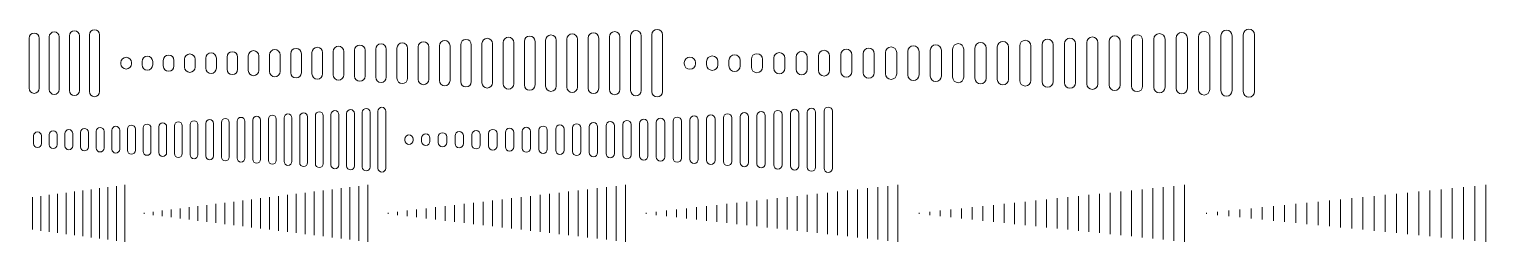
# Model space of a CAD drawing. Header units: metres. Extents: x -22 to 2577, y 0 to 300.
# Drawn here: x 1274 to 2577, y 0 to 190 of the extents above; entities that cross this region are included whole.
import ezdxf

# ---------------------------------------------------------------- set-up
doc = ezdxf.new("R2010")
doc.units = ezdxf.units.M
doc.layers.add('TOP', color=1, linetype='Continuous', lineweight=0)

msp = doc.modelspace()

# ---------------------------------------------------------------- linework, layer by layer
at = {"layer": 'TOP'}
for p, q in [((1274, 137.5), (1274, 182.5)), ((1283, 137.5), (1283, 182.5)), ((1292, 136.5), (1292, 183.5)), ((1301, 136.5), (1301, 183.5)), ((1310, 135.5), (1310, 184.5)), ((1319, 135.5), (1319, 184.5)), ((1328, 134.5), (1328, 185.5)), ((1337, 134.5), (1337, 185.5)), ((1774, 137.5), (1774, 182.5)), ((1783.5, 137.5), (1783.5, 182.5)), ((1793, 136.5), (1793, 183.5)), ((1802.5, 136.5), (1802.5, 183.5)), ((1812, 135.5), (1812, 184.5)), ((1821.5, 135.5), (1821.5, 184.5)), ((1831, 134.5), (1831, 185.5)), ((1840.5, 134.5), (1840.5, 185.5)), ((2300, 137.5), (2300, 182.5)), ((2310, 137.5), (2310, 182.5)), ((2320, 136.5), (2320, 183.5)), ((2330, 136.5), (2330, 183.5)), ((2340, 135.5), (2340, 184.5)), ((2350, 135.5), (2350, 184.5)), ((2360, 134.5), (2360, 185.5)), ((2370, 134.5), (2370, 185.5)), ((1527, 150.5), (1527, 169.5)), ((1536.5, 150.5), (1536.5, 169.5)), ((1546, 149.5), (1546, 170.5)), ((1555.5, 149.5), (1555.5, 170.5)), ((1565, 148.5), (1565, 171.5)), ((1574.5, 148.5), (1574.5, 171.5)), ((1584, 147.5), (1584, 172.5)), ((1593.5, 147.5), (1593.5, 172.5)), ((1603, 146.5), (1603, 173.5)), ((1612.5, 146.5), (1612.5, 173.5)), ((1622, 145.5), (1622, 174.5)), ((1631.5, 145.5), (1631.5, 174.5)), ((1641, 144.5), (1641, 175.5)), ((1650.5, 144.5), (1650.5, 175.5)), ((1660, 143.5), (1660, 176.5)), ((1669.5, 143.5), (1669.5, 176.5)), ((1679, 142.5), (1679, 177.5)), ((1688.5, 142.5), (1688.5, 177.5)), ((1698, 141.5), (1698, 178.5)), ((1707.5, 141.5), (1707.5, 178.5)), ((1717, 140.5), (1717, 179.5)), ((1726.5, 140.5), (1726.5, 179.5)), ((1736, 139.5), (1736, 180.5)), ((1745.5, 139.5), (1745.5, 180.5)), ((1755, 138.5), (1755, 181.5)), ((1764.5, 138.5), (1764.5, 181.5)), ((2040, 150.5), (2040, 169.5)), ((2050, 150.5), (2050, 169.5)), ((2060, 149.5), (2060, 170.5)), ((2070, 149.5), (2070, 170.5)), ((2080, 148.5), (2080, 171.5)), ((2090, 148.5), (2090, 171.5)), ((2100, 147.5), (2100, 172.5)), ((2110, 147.5), (2110, 172.5)), ((2120, 146.5), (2120, 173.5)), ((2130, 146.5), (2130, 173.5)), ((2140, 145.5), (2140, 174.5)), ((2150, 145.5), (2150, 174.5)), ((2160, 144.5), (2160, 175.5)), ((2170, 144.5), (2170, 175.5)), ((2180, 143.5), (2180, 176.5)), ((2190, 143.5), (2190, 176.5)), ((2200, 142.5), (2200, 177.5)), ((2210, 142.5), (2210, 177.5)), ((2220, 141.5), (2220, 178.5)), ((2230, 141.5), (2230, 178.5)), ((2240, 140.5), (2240, 179.5)), ((2250, 140.5), (2250, 179.5)), ((2260, 139.5), (2260, 180.5)), ((2270, 139.5), (2270, 180.5)), ((2280, 138.5), (2280, 181.5)), ((2290, 138.5), (2290, 181.5)), ((1356, 159.5), (1356, 160.5)), ((1365.5, 159.5), (1365.5, 160.5)), ((1375, 158.5), (1375, 161.5)), ((1384.5, 158.5), (1384.5, 161.5)), ((1394, 157.5), (1394, 162.5)), ((1403.5, 157.5), (1403.5, 162.5)), ((1413, 156.5), (1413, 163.5)), ((1422.5, 156.5), (1422.5, 163.5)), ((1432, 155.5), (1432, 164.5)), ((1441.5, 155.5), (1441.5, 164.5)), ((1451, 154.5), (1451, 165.5)), ((1460.5, 154.5), (1460.5, 165.5)), ((1470, 153.5), (1470, 166.5)), ((1479.5, 153.5), (1479.5, 166.5)), ((1489, 152.5), (1489, 167.5)), ((1498.5, 152.5), (1498.5, 167.5)), ((1508, 151.5), (1508, 168.5)), ((1517.5, 151.5), (1517.5, 168.5)), ((1860, 159.5), (1860, 160.5)), ((1870, 159.5), (1870, 160.5)), ((1880, 158.5), (1880, 161.5)), ((1890, 158.5), (1890, 161.5)), ((1900, 157.5), (1900, 162.5)), ((1910, 157.5), (1910, 162.5)), ((1920, 156.5), (1920, 163.5)), ((1930, 156.5), (1930, 163.5)), ((1940, 155.5), (1940, 164.5)), ((1950, 155.5), (1950, 164.5)), ((1960, 154.5), (1960, 165.5)), ((1970, 154.5), (1970, 165.5)), ((1980, 153.5), (1980, 166.5)), ((1990, 153.5), (1990, 166.5)), ((2000, 152.5), (2000, 167.5)), ((2010, 152.5), (2010, 167.5)), ((2020, 151.5), (2020, 168.5)), ((2030, 151.5), (2030, 168.5)), ((1418, 78), (1418, 105)), ((1425, 78), (1425, 105)), ((1432, 77), (1432, 106)), ((1439, 77), (1439, 106)), ((1446, 76), (1446, 107)), ((1453, 76), (1453, 107)), ((1460, 75), (1460, 108)), ((1467, 75), (1467, 108)), ((1474, 74), (1474, 109)), ((1481, 74), (1481, 109)), ((1488, 73), (1488, 110)), ((1495, 73), (1495, 110)), ((1502, 72), (1502, 111)), ((1509, 72), (1509, 111)), ((1516, 71), (1516, 112)), ((1523, 71), (1523, 112)), ((1530, 70), (1530, 113)), ((1537, 70), (1537, 113)), ((1544, 69), (1544, 114)), ((1551, 69), (1551, 114)), ((1558, 68), (1558, 115)), ((1565, 68), (1565, 115)), ((1572, 67), (1572, 116)), ((1579, 67), (1579, 116)), ((1586, 66), (1586, 117)), ((1593, 66), (1593, 117)), ((1805, 78), (1805, 105)), ((1812.5, 78), (1812.5, 105)), ((1820, 77), (1820, 106)), ((1827.5, 77), (1827.5, 106)), ((1835, 76), (1835, 107)), ((1842.5, 76), (1842.5, 107)), ((1850, 75), (1850, 108)), ((1857.5, 75), (1857.5, 108)), ((1865, 74), (1865, 109)), ((1872.5, 74), (1872.5, 109)), ((1880, 73), (1880, 110)), ((1887.5, 73), (1887.5, 110)), ((1895, 72), (1895, 111)), ((1902.5, 72), (1902.5, 111)), ((1910, 71), (1910, 112)), ((1917.5, 71), (1917.5, 112)), ((1925, 70), (1925, 113)), ((1932.5, 70), (1932.5, 113)), ((1940, 69), (1940, 114)), ((1947.5, 69), (1947.5, 114)), ((1955, 68), (1955, 115)), ((1962.5, 68), (1962.5, 115)), ((1970, 67), (1970, 116)), ((1977.5, 67), (1977.5, 116)), ((1985, 66), (1985, 117)), ((1992.5, 66), (1992.5, 117)), ((1278, 88), (1278, 95)), ((1285, 88), (1285, 95)), ((1292, 87), (1292, 96)), ((1299, 87), (1299, 96)), ((1306, 86), (1306, 97)), ((1313, 86), (1313, 97)), ((1320, 85), (1320, 98)), ((1327, 85), (1327, 98)), ((1334, 84), (1334, 99)), ((1341, 84), (1341, 99)), ((1348, 83), (1348, 100)), ((1355, 83), (1355, 100)), ((1362, 82), (1362, 101)), ((1369, 82), (1369, 101)), ((1376, 81), (1376, 102)), ((1383, 81), (1383, 102)), ((1390, 80), (1390, 103)), ((1397, 80), (1397, 103)), ((1404, 79), (1404, 104)), ((1411, 79), (1411, 104)), ((1610, 91), (1610, 92)), ((1617.5, 91), (1617.5, 92)), ((1625, 90), (1625, 93)), ((1632.5, 90), (1632.5, 93)), ((1640, 89), (1640, 94)), ((1647.5, 89), (1647.5, 94)), ((1655, 88), (1655, 95)), ((1662.5, 88), (1662.5, 95)), ((1670, 87), (1670, 96)), ((1677.5, 87), (1677.5, 96)), ((1685, 86), (1685, 97)), ((1692.5, 86), (1692.5, 97)), ((1700, 85), (1700, 98)), ((1707.5, 85), (1707.5, 98)), ((1715, 84), (1715, 99)), ((1722.5, 84), (1722.5, 99)), ((1730, 83), (1730, 100)), ((1737.5, 83), (1737.5, 100)), ((1745, 82), (1745, 101)), ((1752.5, 82), (1752.5, 101)), ((1760, 81), (1760, 102)), ((1767.5, 81), (1767.5, 102)), ((1775, 80), (1775, 103)), ((1782.5, 80), (1782.5, 103)), ((1790, 79), (1790, 104)), ((1797.5, 79), (1797.5, 104)), ((1277, 11), (1277, 40)), ((1284.5, 10), (1284.5, 41)), ((1292, 9), (1292, 42)), ((1299.5, 8), (1299.5, 43)), ((1307, 7), (1307, 44)), ((1314.5, 6), (1314.5, 45)), ((1322, 5), (1322, 46)), ((1329.5, 4), (1329.5, 47)), ((1337, 3), (1337, 48)), ((1344.5, 2), (1344.5, 49)), ((1352, 1), (1352, 50)), ((1359.5, 0), (1359.5, 51)), ((1489, 11), (1489, 40)), ((1497, 10), (1497, 41)), ((1505, 9), (1505, 42)), ((1513, 8), (1513, 43)), ((1521, 7), (1521, 44)), ((1529, 6), (1529, 45)), ((1537, 5), (1537, 46)), ((1545, 4), (1545, 47)), ((1553, 3), (1553, 48)), ((1561, 2), (1561, 49)), ((1569, 1), (1569, 50)), ((1577, 0), (1577, 51)), ((1714, 11), (1714, 40)), ((1722.5, 10), (1722.5, 41)), ((1731, 9), (1731, 42)), ((1739.5, 8), (1739.5, 43)), ((1748, 7), (1748, 44)), ((1756.5, 6), (1756.5, 45)), ((1765, 5), (1765, 46)), ((1773.5, 4), (1773.5, 47)), ((1782, 3), (1782, 48)), ((1790.5, 2), (1790.5, 49)), ((1799, 1), (1799, 50)), ((1807.5, 0), (1807.5, 51)), ((1952, 11), (1952, 40)), ((1961, 10), (1961, 41)), ((1970, 9), (1970, 42)), ((1979, 8), (1979, 43)), ((1988, 7), (1988, 44)), ((1997, 6), (1997, 45)), ((2006, 5), (2006, 46)), ((2015, 4), (2015, 47)), ((2024, 3), (2024, 48)), ((2033, 2), (2033, 49)), ((2042, 1), (2042, 50)), ((2051, 0), (2051, 51)), ((2203, 11), (2203, 40)), ((2212.5, 10), (2212.5, 41)), ((2222, 9), (2222, 42)), ((2231.5, 8), (2231.5, 43)), ((2241, 7), (2241, 44)), ((2250.5, 6), (2250.5, 45)), ((2260, 5), (2260, 46)), ((2269.5, 4), (2269.5, 47)), ((2279, 3), (2279, 48)), ((2288.5, 2), (2288.5, 49)), ((2298, 1), (2298, 50)), ((2307.5, 0), (2307.5, 51)), ((2467, 11), (2467, 40)), ((2477, 10), (2477, 41)), ((2487, 9), (2487, 42)), ((2497, 8), (2497, 43)), ((2507, 7), (2507, 44)), ((2517, 6), (2517, 45)), ((2527, 5), (2527, 46)), ((2537, 4), (2537, 47)), ((2547, 3), (2547, 48)), ((2557, 2), (2557, 49)), ((2567, 1), (2567, 50)), ((2577, 0), (2577, 51)), ((1385, 24), (1385, 27)), ((1393, 23), (1393, 28)), ((1401, 22), (1401, 29)), ((1409, 21), (1409, 30)), ((1417, 20), (1417, 31)), ((1425, 19), (1425, 32)), ((1433, 18), (1433, 33)), ((1441, 17), (1441, 34)), ((1449, 16), (1449, 35)), ((1457, 15), (1457, 36)), ((1465, 14), (1465, 37)), ((1473, 13), (1473, 38)), ((1481, 12), (1481, 39)), ((1603.5, 24), (1603.5, 27)), ((1612, 23), (1612, 28)), ((1620.5, 22), (1620.5, 29)), ((1629, 21), (1629, 30)), ((1637.5, 20), (1637.5, 31)), ((1646, 19), (1646, 32)), ((1654.5, 18), (1654.5, 33)), ((1663, 17), (1663, 34)), ((1671.5, 16), (1671.5, 35)), ((1680, 15), (1680, 36)), ((1688.5, 14), (1688.5, 37)), ((1697, 13), (1697, 38)), ((1705.5, 12), (1705.5, 39)), ((1835, 24), (1835, 27)), ((1844, 23), (1844, 28)), ((1853, 22), (1853, 29)), ((1862, 21), (1862, 30)), ((1871, 20), (1871, 31)), ((1880, 19), (1880, 32)), ((1889, 18), (1889, 33)), ((1898, 17), (1898, 34)), ((1907, 16), (1907, 35)), ((1916, 15), (1916, 36)), ((1925, 14), (1925, 37)), ((1934, 13), (1934, 38)), ((1943, 12), (1943, 39)), ((2079.5, 24), (2079.5, 27)), ((2089, 23), (2089, 28)), ((2098.5, 22), (2098.5, 29)), ((2108, 21), (2108, 30)), ((2117.5, 20), (2117.5, 31)), ((2127, 19), (2127, 32)), ((2136.5, 18), (2136.5, 33)), ((2146, 17), (2146, 34)), ((2155.5, 16), (2155.5, 35)), ((2165, 15), (2165, 36)), ((2174.5, 14), (2174.5, 37)), ((2184, 13), (2184, 38)), ((2193.5, 12), (2193.5, 39)), ((2337, 24), (2337, 27)), ((2347, 23), (2347, 28)), ((2357, 22), (2357, 29)), ((2367, 21), (2367, 30)), ((2377, 20), (2377, 31)), ((2387, 19), (2387, 32)), ((2397, 18), (2397, 33)), ((2407, 17), (2407, 34)), ((2417, 16), (2417, 35)), ((2427, 15), (2427, 36)), ((2437, 14), (2437, 37)), ((2447, 13), (2447, 38)), ((2457, 12), (2457, 39)), ((1377, 25), (1377, 26)), ((1595, 25), (1595, 26)), ((1826, 25), (1826, 26)), ((2070, 25), (2070, 26)), ((2327, 25), (2327, 26))]:
    msp.add_line(p, q, dxfattribs=at)
for centre, radius, start, end in [((1278.5, 182.5), 4.5, 0, 180), ((1296.5, 183.5), 4.5, 0, 180), ((1314.5, 184.5), 4.5, 0, 180), ((1332.5, 185.5), 4.5, 0, 180), ((1702.75, 178.5), 4.75, 0, 180), ((1721.75, 179.5), 4.75, 0, 180), ((1740.75, 180.5), 4.75, 0, 180), ((1759.75, 181.5), 4.75, 0, 180), ((1778.75, 182.5), 4.75, 0, 180), ((1797.75, 183.5), 4.75, 0, 180), ((1816.75, 184.5), 4.75, 0, 180), ((1835.75, 185.5), 4.75, 0, 180), ((2205, 177.5), 5, 0, 180), ((2225, 178.5), 5, 0, 180), ((2245, 179.5), 5, 0, 180), ((2265, 180.5), 5, 0, 180), ((2285, 181.5), 5, 0, 180), ((2305, 182.5), 5, 0, 180), ((2325, 183.5), 5, 0, 180), ((2345, 184.5), 5, 0, 180), ((2365, 185.5), 5, 0, 180), ((1455.75, 165.5), 4.75, 0, 180), ((1474.75, 166.5), 4.75, 0, 180), ((1493.75, 167.5), 4.75, 0, 180), ((1512.75, 168.5), 4.75, 0, 180), ((1531.75, 169.5), 4.75, 0, 180), ((1550.75, 170.5), 4.75, 0, 180), ((1569.75, 171.5), 4.75, 0, 180), ((1588.75, 172.5), 4.75, 0, 180), ((1607.75, 173.5), 4.75, 0, 180), ((1626.75, 174.5), 4.75, 0, 180), ((1645.75, 175.5), 4.75, 0, 180), ((1664.75, 176.5), 4.75, 0, 180), ((1683.75, 177.5), 4.75, 0, 180), ((1945, 164.5), 5, 0, 180), ((1965, 165.5), 5, 0, 180), ((1985, 166.5), 5, 0, 180), ((2005, 167.5), 5, 0, 180), ((2025, 168.5), 5, 0, 180), ((2045, 169.5), 5, 0, 180), ((2065, 170.5), 5, 0, 180), ((2085, 171.5), 5, 0, 180), ((2105, 172.5), 5, 0, 180), ((2125, 173.5), 5, 0, 180), ((2145, 174.5), 5, 0, 180), ((2165, 175.5), 5, 0, 180), ((2185, 176.5), 5, 0, 180), ((1360.75, 160.5), 4.75, 0, 180), ((1360.75, 159.5), 4.75, -180, 0), ((1379.75, 161.5), 4.75, 0, 180), ((1379.75, 158.5), 4.75, -180, 0), ((1398.75, 162.5), 4.75, 0, 180), ((1398.75, 157.5), 4.75, -180, 0), ((1417.75, 163.5), 4.75, 0, 180), ((1417.75, 156.5), 4.75, -180, 0), ((1436.75, 164.5), 4.75, 0, 180), ((1865, 160.5), 5, 0, 180), ((1865, 159.5), 5, -180, 0), ((1885, 161.5), 5, 0, 180), ((1885, 158.5), 5, -180, 0), ((1905, 162.5), 5, 0, 180), ((1905, 157.5), 5, -180, 0), ((1925, 163.5), 5, 0, 180), ((1925, 156.5), 5, -180, 0), ((1436.75, 155.5), 4.75, -180, 0), ((1455.75, 154.5), 4.75, -180, 0), ((1474.75, 153.5), 4.75, -180, 0), ((1493.75, 152.5), 4.75, -180, 0), ((1512.75, 151.5), 4.75, -180, 0), ((1531.75, 150.5), 4.75, -180, 0), ((1550.75, 149.5), 4.75, -180, 0), ((1569.75, 148.5), 4.75, -180, 0), ((1588.75, 147.5), 4.75, -180, 0), ((1607.75, 146.5), 4.75, -180, 0), ((1626.75, 145.5), 4.75, -180, 0), ((1645.75, 144.5), 4.75, -180, 0), ((1664.75, 143.5), 4.75, -180, 0), ((1945, 155.5), 5, -180, 0), ((1965, 154.5), 5, -180, 0), ((1985, 153.5), 5, -180, 0), ((2005, 152.5), 5, -180, 0), ((2025, 151.5), 5, -180, 0), ((2045, 150.5), 5, -180, 0), ((2065, 149.5), 5, -180, 0), ((2085, 148.5), 5, -180, 0), ((2105, 147.5), 5, -180, 0), ((2125, 146.5), 5, -180, 0), ((2145, 145.5), 5, -180, 0), ((2165, 144.5), 5, -180, 0), ((2185, 143.5), 5, -180, 0), ((1278.5, 137.5), 4.5, -180, 0), ((1296.5, 136.5), 4.5, -180, 0), ((1314.5, 135.5), 4.5, -180, 0), ((1332.5, 134.5), 4.5, -180, 0), ((1683.75, 142.5), 4.75, -180, 0), ((1702.75, 141.5), 4.75, -180, 0), ((1721.75, 140.5), 4.75, -180, 0), ((1740.75, 139.5), 4.75, -180, 0), ((1759.75, 138.5), 4.75, -180, 0), ((1778.75, 137.5), 4.75, -180, 0), ((1797.75, 136.5), 4.75, -180, 0), ((1816.75, 135.5), 4.75, -180, 0), ((1835.75, 134.5), 4.75, -180, 0), ((2205, 142.5), 5, -180, 0), ((2225, 141.5), 5, -180, 0), ((2245, 140.5), 5, -180, 0), ((2265, 139.5), 5, -180, 0), ((2285, 138.5), 5, -180, 0), ((2305, 137.5), 5, -180, 0), ((2325, 136.5), 5, -180, 0), ((2345, 135.5), 5, -180, 0), ((2365, 134.5), 5, -180, 0), ((1547.5, 114), 3.5, 0, 180), ((1561.5, 115), 3.5, 0, 180), ((1575.5, 116), 3.5, 0, 180), ((1589.5, 117), 3.5, 0, 180), ((1943.75, 114), 3.75, 0, 180), ((1958.75, 115), 3.75, 0, 180), ((1973.75, 116), 3.75, 0, 180), ((1988.75, 117), 3.75, 0, 180), ((1365.5, 101), 3.5, 0, 180), ((1379.5, 102), 3.5, 0, 180), ((1393.5, 103), 3.5, 0, 180), ((1407.5, 104), 3.5, 0, 180), ((1421.5, 105), 3.5, 0, 180), ((1435.5, 106), 3.5, 0, 180), ((1449.5, 107), 3.5, 0, 180), ((1463.5, 108), 3.5, 0, 180), ((1477.5, 109), 3.5, 0, 180), ((1491.5, 110), 3.5, 0, 180), ((1505.5, 111), 3.5, 0, 180), ((1519.5, 112), 3.5, 0, 180), ((1533.5, 113), 3.5, 0, 180), ((1748.75, 101), 3.75, 0, 180), ((1763.75, 102), 3.75, 0, 180), ((1778.75, 103), 3.75, 0, 180), ((1793.75, 104), 3.75, 0, 180), ((1808.75, 105), 3.75, 0, 180), ((1823.75, 106), 3.75, 0, 180), ((1838.75, 107), 3.75, 0, 180), ((1853.75, 108), 3.75, 0, 180), ((1868.75, 109), 3.75, 0, 180), ((1883.75, 110), 3.75, 0, 180), ((1898.75, 111), 3.75, 0, 180), ((1913.75, 112), 3.75, 0, 180), ((1928.75, 113), 3.75, 0, 180), ((1281.5, 95), 3.5, 0, 180), ((1295.5, 96), 3.5, 0, 180), ((1309.5, 97), 3.5, 0, 180), ((1323.5, 98), 3.5, 0, 180), ((1337.5, 99), 3.5, 0, 180), ((1351.5, 100), 3.5, 0, 180), ((1613.75, 92), 3.75, 0, 180), ((1628.75, 93), 3.75, 0, 180), ((1643.75, 94), 3.75, 0, 180), ((1658.75, 95), 3.75, 0, 180), ((1673.75, 96), 3.75, 0, 180), ((1688.75, 97), 3.75, 0, 180), ((1703.75, 98), 3.75, 0, 180), ((1718.75, 99), 3.75, 0, 180), ((1733.75, 100), 3.75, 0, 180), ((1281.5, 88), 3.5, -180, 0), ((1295.5, 87), 3.5, -180, 0), ((1309.5, 86), 3.5, -180, 0), ((1323.5, 85), 3.5, -180, 0), ((1337.5, 84), 3.5, -180, 0), ((1351.5, 83), 3.5, -180, 0), ((1365.5, 82), 3.5, -180, 0), ((1379.5, 81), 3.5, -180, 0), ((1393.5, 80), 3.5, -180, 0), ((1407.5, 79), 3.5, -180, 0), ((1613.75, 91), 3.75, -180, 0), ((1628.75, 90), 3.75, -180, 0), ((1643.75, 89), 3.75, -180, 0), ((1658.75, 88), 3.75, -180, 0), ((1673.75, 87), 3.75, -180, 0), ((1688.75, 86), 3.75, -180, 0), ((1703.75, 85), 3.75, -180, 0), ((1718.75, 84), 3.75, -180, 0), ((1733.75, 83), 3.75, -180, 0), ((1748.75, 82), 3.75, -180, 0), ((1763.75, 81), 3.75, -180, 0), ((1778.75, 80), 3.75, -180, 0), ((1793.75, 79), 3.75, -180, 0), ((1421.5, 78), 3.5, -180, 0), ((1435.5, 77), 3.5, -180, 0), ((1449.5, 76), 3.5, -180, 0), ((1463.5, 75), 3.5, -180, 0), ((1477.5, 74), 3.5, -180, 0), ((1491.5, 73), 3.5, -180, 0), ((1505.5, 72), 3.5, -180, 0), ((1519.5, 71), 3.5, -180, 0), ((1533.5, 70), 3.5, -180, 0), ((1547.5, 69), 3.5, -180, 0), ((1561.5, 68), 3.5, -180, 0), ((1575.5, 67), 3.5, -180, 0), ((1589.5, 66), 3.5, -180, 0), ((1808.75, 78), 3.75, -180, 0), ((1823.75, 77), 3.75, -180, 0), ((1838.75, 76), 3.75, -180, 0), ((1853.75, 75), 3.75, -180, 0), ((1868.75, 74), 3.75, -180, 0), ((1883.75, 73), 3.75, -180, 0), ((1898.75, 72), 3.75, -180, 0), ((1913.75, 71), 3.75, -180, 0), ((1928.75, 70), 3.75, -180, 0), ((1943.75, 69), 3.75, -180, 0), ((1958.75, 68), 3.75, -180, 0), ((1973.75, 67), 3.75, -180, 0), ((1988.75, 66), 3.75, -180, 0)]:
    msp.add_arc(centre, radius, start, end, dxfattribs=at)

doc.saveas('drawing.dxf')
